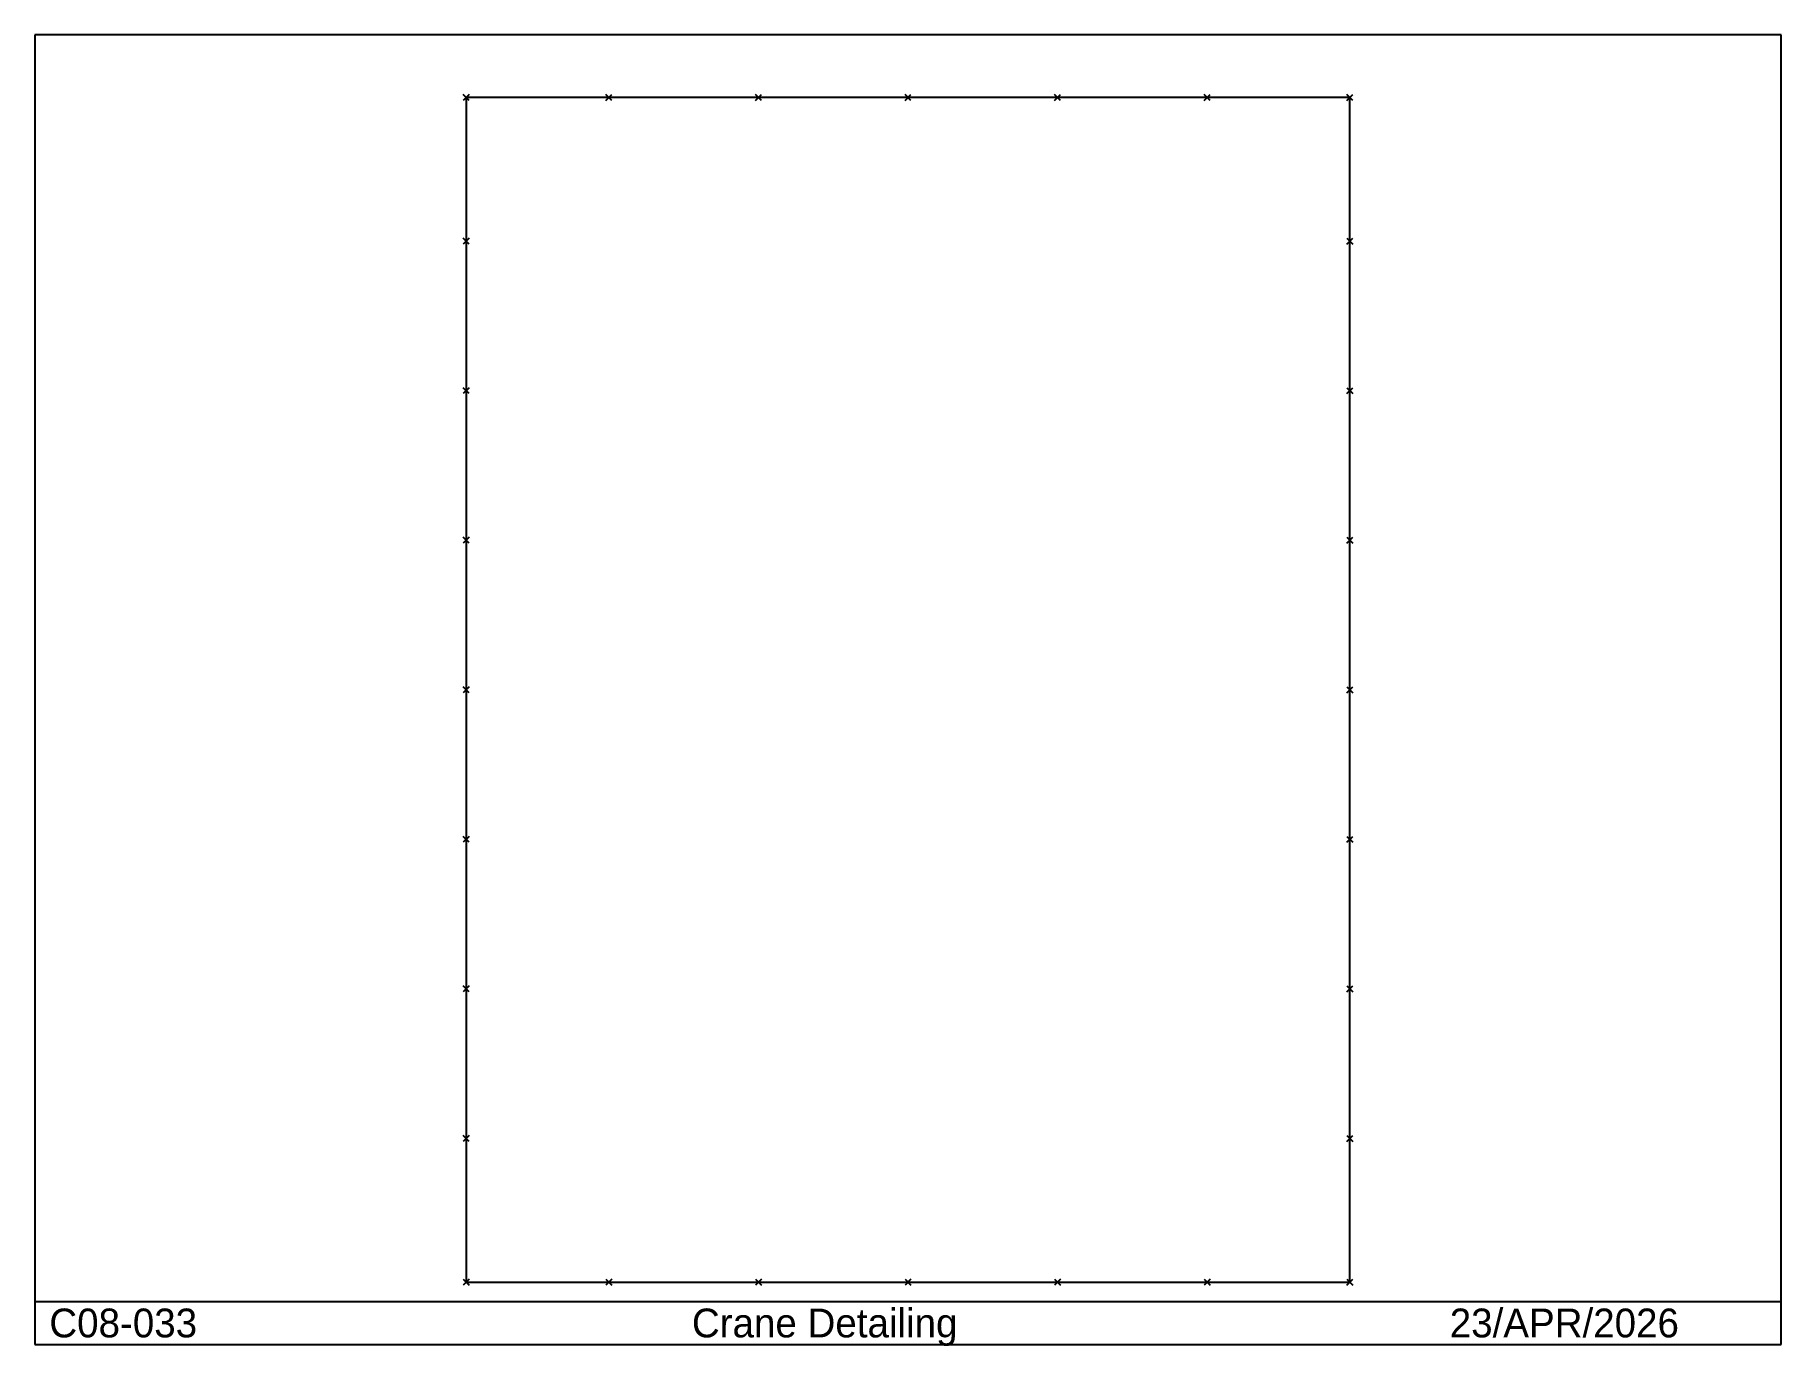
# Model space of a CAD drawing. Extents: x -22207 to 67707, y -3294 to 64218.
import ezdxf

# ---------------------------------------------------------------- set-up
doc = ezdxf.new("R2010")
doc.units = 0
doc.linetypes.add('CONTIN', pattern=[0])
doc.layers.get('0').update_dxf_attribs({"linetype": 'CONTIN'})
doc.layers.add('15', color=5, linetype='CONTIN')
doc.layers.add('7', color=5, linetype='CONTIN')

msp = doc.modelspace()

# ---------------------------------------------------------------- linework, layer by layer
for p, q in [((67706.859, 64217.648), (-22206.857, 64217.648)), ((-22206.857, 64217.648), (-22206.857, -3217.642)), ((67706.859, -3217.642), (67706.859, 64217.648)), ((-22206.857, -992.278), (67706.859, -992.278)), ((-22206.857, -3217.642), (67706.859, -3217.642))]:
    msp.add_line(p, q)
at = {"layer": '15'}
for p, q in [((152.4, 61152.402), (-152.4, 60847.602)), ((152.4, 60847.602), (-152.4, 61152.402)), ((7502.401, 60847.602), (7197.601, 61152.402)), ((7197.601, 60847.602), (7502.401, 61152.402)), ((15202.399, 60847.602), (14897.599, 61152.402)), ((14897.599, 60847.602), (15202.399, 61152.402)), ((22902.4, 60847.602), (22597.6, 61152.402)), ((22597.6, 60847.602), (22902.4, 61152.402)), ((30602.398, 60847.602), (30297.598, 61152.402)), ((30297.598, 60847.602), (30602.398, 61152.402)), ((38302.398, 60847.602), (37997.598, 61152.402)), ((37997.598, 60847.602), (38302.398, 61152.402)), ((45652.398, 60847.602), (45347.602, 61152.402)), ((45347.602, 60847.602), (45652.398, 61152.402)), ((152.4, 53752.402), (-152.4, 53447.602)), ((152.4, 53447.602), (-152.4, 53752.402)), ((45347.602, 53447.602), (45652.398, 53752.402)), ((45347.602, 53752.402), (45652.398, 53447.602)), ((152.4, 46052.402), (-152.4, 45747.602)), ((152.4, 45747.602), (-152.4, 46052.402)), ((45347.602, 45747.602), (45652.398, 46052.402)), ((45347.602, 46052.402), (45652.398, 45747.602)), ((152.4, 38352.402), (-152.4, 38047.602)), ((152.4, 38047.602), (-152.4, 38352.402)), ((45347.602, 38047.598), (45652.398, 38352.398)), ((45347.602, 38352.398), (45652.398, 38047.598)), ((152.4, 30652.402), (-152.4, 30347.602)), ((152.4, 30347.602), (-152.4, 30652.402)), ((45347.602, 30347.602), (45652.398, 30652.402)), ((45347.602, 30652.402), (45652.398, 30347.602)), ((152.4, 22952.402), (-152.4, 22647.604)), ((152.4, 22647.604), (-152.4, 22952.402)), ((45347.602, 22647.6), (45652.398, 22952.4)), ((45347.602, 22952.4), (45652.398, 22647.6)), ((152.4, 15252.402), (-152.4, 14947.603)), ((152.4, 14947.603), (-152.4, 15252.402)), ((45347.602, 14947.601), (45652.398, 15252.4)), ((45347.602, 15252.4), (45652.398, 14947.601)), ((152.4, 7552.401), (-152.4, 7247.601)), ((152.4, 7247.601), (-152.4, 7552.401)), ((45347.602, 7247.6), (45652.398, 7552.4)), ((45347.602, 7552.4), (45652.398, 7247.6)), ((-152.4, 152.4), (152.4, -152.4)), ((152.4, 152.4), (-152.4, -152.4)), ((7197.6, 152.4), (7502.4, -152.4)), ((7502.4, 152.4), (7197.6, -152.4)), ((14897.601, 152.4), (15202.4, -152.4)), ((15202.4, 152.4), (14897.601, -152.4)), ((22597.6, 152.4), (22902.4, -152.4)), ((22902.4, 152.4), (22597.6, -152.4)), ((30297.602, 152.4), (30602.402, -152.4)), ((30602.402, 152.4), (30297.602, -152.4)), ((37997.598, 152.4), (38302.398, -152.4)), ((38302.398, 152.4), (37997.598, -152.4)), ((45347.602, -152.4), (45652.398, 152.4)), ((45347.602, 152.4), (45652.398, -152.4))]:
    msp.add_line(p, q, dxfattribs=at)
at = {"layer": '7'}
for p, q in [((45500, 61000.004), (0, 61000.004)), ((0, 61000.004), (0, 0)), ((45500, 0), (45500, 61000.004)), ((0, 0), (45500, 0))]:
    msp.add_line(p, q, dxfattribs=at)

# ---------------------------------------------------------------- texts
for s, p in [('C08-033', (-21465.068, -2846.748)), ('Crane Detailing', (11623.179, -2846.748)), ('23/APR/2026', (50645.734, -2846.748))]:
    msp.add_text(s, height=1483.576).set_placement(p)

doc.saveas('drawing.dxf')
